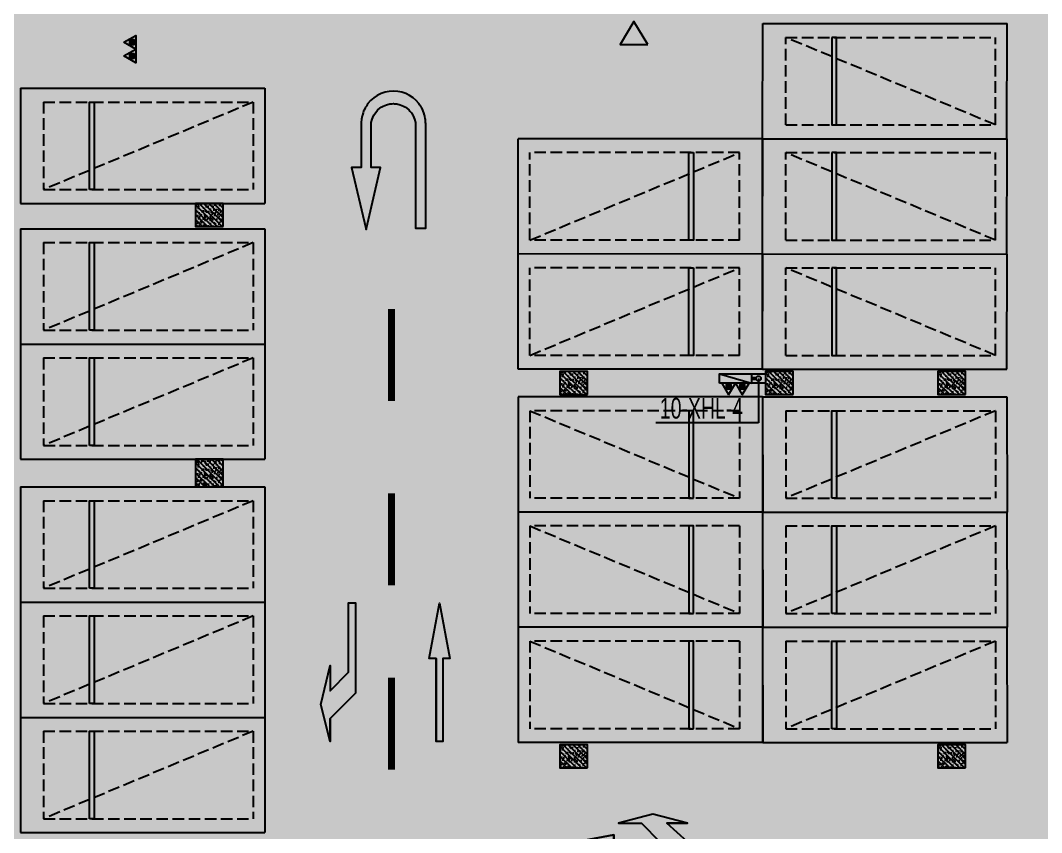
# Model space of a CAD drawing. Extents: x -1338203 to 1886333, y -530034 to 1031844.
# Drawn here: x 744757 to 766907, y -368204 to -350583 of the extents above; entities that cross this region are included whole.
import ezdxf

# ---------------------------------------------------------------- set-up
doc = ezdxf.new("R2010")
doc.units = 0
doc.header["$LTSCALE"] = 1000
doc.header["$MEASUREMENT"] = 0
doc.linetypes.add('A-001-平面B2$0$__DASH', pattern=[0.35, 0.25, -0.1])
for name, color, linetype in [('A-FIRE', 7, 'Continuous'), ('p-a-regular', 5, 'Continuous'), ('S001地下二墙柱$0$S001地下二墙柱$0$0S-CC-LINE', 52, 'Continuous'), ('S001地下二墙柱$0$S001地下二墙柱$0$0S-CW-HATCH', 251, 'Continuous'), ('S001地下二墙柱$0$S001地下二墙柱$0$0S-CW-HATCH-UP', 251, 'Continuous'), ('中心线', 42, 'Continuous'), ('地面指向箭头', 7, 'Continuous'), ('负二层消火栓$0$负二层消火栓$0$0P-ACC-FH', 7, 'Continuous'), ('负二层消火栓$0$负二层消火栓$0$0P-DIM-FH', 3, 'Continuous'), ('负二层消火栓$0$负二层消火栓$0$0P-PIPE-FH', 1, 'Continuous'), ('负二层消火栓$0$负二层消火栓$0$0P-VPIPE-FH', 1, 'Continuous'), ('负二层消火栓$0$负二层消火栓$1$0P-EQUIP-FH', 7, 'Continuous')]:
    doc.layers.add(name, color=color, linetype=linetype)
doc.layers.add('p-a-regular-deadend', color=6, linetype='Continuous', true_color=0xff00ff)
doc.layers.add('p-a-regular-narrow', color=7, linetype='Continuous', true_color=0x9600ff)
doc.layers.add('p-h-walkable', color=7, linetype='Continuous', lineweight=70, true_color=0xf0f0f0)
doc.styles.add('负二层消火栓$0$负二层消火栓$0$AAD-S', font='aad-s.shx', dxfattribs={"width": 0.7, "bigfont": 'aad-hztxt.shx'})

# ---------------------------------------------------------------- blocks, each defined once
blk = doc.blocks.new('负二层消火栓$0$负二层消火栓$1$$TwtSys$00000546')
h = blk.add_hatch()
h.set_pattern_fill('ANSI31', color=256, scale=200, style=0)
h.set_pattern_definition([(45, (-38543.802, -6670.83), (-17.67767, 17.67767), [])])
h.paths.add_polyline_path([(-65, 174), (65, 174), (65, 44), (-65, 44)])
for points in [[(0, 344), (-198, 0), (198, 0)], [(-65, 174), (65, 174), (65, 44), (-65, 44)]]:
    blk.add_lwpolyline(points, close=True)
blk = doc.blocks.new('负二层消火栓$0$负二层消火栓$0$$TwtSys$00000434')
for p, q in [((-0.5, 0.5), (-0.5, -0.5)), ((-0.5, -0.5), (0.5, 0.5)), ((0.5, 0.5), (-0.5, 0.5)), ((0.5, -0.5), (0.5, 0.5)), ((-0.5, -0.5), (0.5, -0.5))]:
    blk.add_line(p, q)
blk.add_solid([(0.5, -0.5), (0.5, 0.5), (-0.5, -0.5)])
blk = doc.blocks.new('负二层消火栓')
at = {"layer": '负二层消火栓$0$负二层消火栓$0$0P-ACC-FH'}
blk.add_lwpolyline([(-6448, -194840), (-6448, -194640), (-5449, -194640), (-5449, -194840)], close=True, dxfattribs=at)
at = {"layer": '负二层消火栓$0$负二层消火栓$0$0P-DIM-FH'}
for p, q in [((-5598, -194740), (-5598, -195701)), ((-5598, -195701), (-7828, -195701))]:
    blk.add_line(p, q, dxfattribs=at)
at = {"layer": '负二层消火栓$0$负二层消火栓$0$0P-PIPE-FH', "linetype": 'Continuous', "const_width": 82.5}
blk.add_lwpolyline([(-5651, -194740), (-5748, -194740)], dxfattribs=at)
at = {"layer": '负二层消火栓$0$负二层消火栓$0$0P-VPIPE-FH', "linetype": 'Continuous'}
blk.add_circle((-5598, -194740), 52.5, dxfattribs=at)
at = {"layer": '负二层消火栓$0$负二层消火栓$0$0P-ACC-FH', "xscale": -700, "yscale": 200, "zscale": 700, "rotation": 180}
blk.add_blockref('负二层消火栓$0$负二层消火栓$0$$TwtSys$00000434', (-6098, -194740), dxfattribs=at)
at = {"layer": '负二层消火栓$0$负二层消火栓$1$0P-EQUIP-FH', "yscale": 0.75, "zscale": 0.75}
for p, xscale, rotation in [((-19109, -187444), -0.75, 90.00000000001239), ((-19109, -187742), -0.75, 90.00000000001239), ((-6247, -194840, 800), 0.75, 180), ((-5950, -194840, 800), 0.75, 180)]:
    blk.add_blockref('负二层消火栓$0$负二层消火栓$1$$TwtSys$00000546', p, dxfattribs=dict(at, xscale=xscale, rotation=rotation))
at = {"layer": '负二层消火栓$0$负二层消火栓$0$0P-DIM-FH', "color": 7, "style": '负二层消火栓$0$负二层消火栓$0$AAD-S', "width": 0.7}
blk.add_text('10-XHL-4', height=450, dxfattribs=at).set_placement((-7738, -195611))
blk = doc.blocks.new('直行右转或左转')
at = {"layer": '地面指向箭头'}
blk.add_hatch(color=251, dxfattribs=at).paths.add_polyline_path([(3219528, 2452519), (3218327, 2452294), (3218327, 2452444), (3217325, 2452444), (3217726, 2452044), (3218227, 2452044), (3217476, 2451843), (3216725, 2452044), (3217175, 2452044), (3216725, 2452444), (3216524, 2452444), (3216524, 2452594), (3218327, 2452594), (3218327, 2452745)])
at = {"layer": '地面指向箭头', "color": 251}
blk.add_lwpolyline([(3216725, 2452044), (3217175, 2452044), (3216725, 2452044), (3217476, 2451843), (3218227, 2452044), (3217726, 2452044), (3217325, 2452444), (3218327, 2452444), (3218327, 2452294), (3219528, 2452519), (3218327, 2452745), (3218327, 2452594), (3216524, 2452594), (3216524, 2452444), (3216725, 2452444), (3217175, 2452044)], dxfattribs=at)
blk = doc.blocks.new('RTRTRT5')
at = {"layer": '地面指向箭头', "linetype": 'Continuous', "xscale": -1, "rotation": 270}
blk.add_blockref('直行右转或左转', (-1798715, -3451125, 0), dxfattribs=at)
at = {"layer": '地面指向箭头', "linetype": 'Continuous', "rotation": 89.99999999999999}
blk.add_blockref('直行右转或左转', (3106324, -3451125, 0), dxfattribs=at)
blk = doc.blocks.new('JTDT')
at = {"layer": 'A-FIRE'}
h = blk.add_hatch(color=251, dxfattribs=at)
h.dxf.hatch_style = 1
h.paths.add_polyline_path([(189165, 82916), (189162, 82988), (189159, 82988), (189147, 83060), (189144, 83075), (189126, 83123), (189114, 83162), (189105, 83180), (189081, 83230), (189072, 83245), (189057, 83269), (189036, 83299), (189024, 83317), (189021, 83320), (189021, 83323), (188961, 83389), (188893, 83449), (188818, 83500), (188734, 83542), (188650, 83571), (188561, 83586), (188468, 83592), (188378, 83586), (188288, 83571), (188202, 83542), (188118, 83500), (188043, 83449), (187974, 83389), (187915, 83323), (187915, 83320), (187912, 83317), (187900, 83299), (187882, 83269), (187864, 83245), (187858, 83230), (187831, 83180), (187822, 83162), (187810, 83123), (187795, 83075), (187789, 83060), (187777, 82988), (187771, 82916), (187771, 82895), (187771, 82839), (187771, 81938), (187559, 81938), (187559, 81935), (187867, 80625), (187876, 80592), (187882, 80625), (188190, 81935), (187983, 81935), (187983, 81938), (187983, 82839), (187986, 82895), (187989, 82916), (188007, 82988), (188037, 83060), (188046, 83075), (188076, 83123), (188109, 83162), (188124, 83180), (188184, 83230), (188205, 83245), (188247, 83269), (188318, 83299), (188390, 83317), (188441, 83320), (188468, 83323), (188492, 83320), (188543, 83317), (188615, 83299), (188686, 83269), (188728, 83245), (188749, 83230), (188809, 83180), (188824, 83162), (188857, 83123), (188887, 83075), (188896, 83060), (188926, 82988), (188944, 82916), (188947, 82895), (188949, 82839), (188949, 80625), (189168, 80625), (189168, 82839), (189168, 82895)])
at = {"layer": '地面指向箭头', "color": 251, "linetype": 'Continuous'}
blk.add_lwpolyline([(189165, 82916), (189162, 82988), (189159, 82988), (189147, 83060), (189144, 83075), (189126, 83123), (189114, 83162), (189105, 83180), (189081, 83230), (189072, 83245), (189057, 83269), (189036, 83299), (189024, 83317), (189021, 83320), (189021, 83323), (188961, 83389), (188893, 83449), (188818, 83500), (188734, 83542), (188650, 83571), (188561, 83586), (188468, 83592), (188378, 83586), (188288, 83571), (188202, 83542), (188118, 83500), (188043, 83449), (187974, 83389), (187915, 83323), (187915, 83320), (187912, 83317), (187900, 83299), (187882, 83269), (187864, 83245), (187858, 83230), (187831, 83180), (187822, 83162), (187810, 83123), (187795, 83075), (187789, 83060), (187777, 82988), (187771, 82916), (187771, 82895), (187771, 82839), (187771, 81938), (187559, 81938), (187559, 81935), (187867, 80625), (187876, 80592), (187882, 80625), (188190, 81935), (187983, 81935), (187983, 81938), (187983, 82839), (187986, 82895), (187989, 82916), (188007, 82988), (188037, 83060), (188046, 83075), (188076, 83123), (188109, 83162), (188124, 83180), (188184, 83230), (188205, 83245), (188247, 83269), (188318, 83299), (188390, 83317), (188441, 83320), (188468, 83323), (188492, 83320), (188543, 83317), (188615, 83299), (188686, 83269), (188728, 83245), (188749, 83230), (188809, 83180), (188824, 83162), (188857, 83123), (188887, 83075), (188896, 83060), (188926, 82988), (188944, 82916), (188947, 82895), (188949, 82839), (188949, 80625), (189168, 80625), (189168, 82839), (189168, 82895), (189165, 82916)], dxfattribs=at)
blk = doc.blocks.new('左转或右转')
at = {"layer": '地面指向箭头'}
blk.add_hatch(color=251, dxfattribs=at).paths.add_polyline_path([(3221046, 2451667), (3221247, 2450864), (3221247, 2451366), (3221799, 2451918), (3221799, 2453874), (3221648, 2453874), (3221648, 2452369), (3221247, 2451968), (3221247, 2452519)])
at = {"layer": '地面指向箭头', "color": 251}
blk.add_lwpolyline([(3221247, 2450864), (3221046, 2451667), (3221247, 2452519), (3221247, 2451968), (3221648, 2452369), (3221648, 2453874), (3221799, 2453874), (3221799, 2451918), (3221247, 2451366), (3221247, 2450864), (3221247, 2451366)], dxfattribs=at)
blk = doc.blocks.new('直行')
at = {"layer": '地面指向箭头'}
blk.add_hatch(color=251, dxfattribs=at).paths.add_polyline_path([(-29241, 4059962), (-29466, 4058762), (-29316, 4058762), (-29316, 4056961), (-29166, 4056961), (-29166, 4058762), (-29016, 4058762)])
at = {"layer": '地面指向箭头', "color": 251}
blk.add_lwpolyline([(-29316, 4058762), (-29316, 4056961), (-29316, 4058762), (-29316, 4058762), (-29466, 4058762), (-29241, 4059962), (-29016, 4058762), (-29166, 4058762), (-29166, 4056961), (-29316, 4056961), (-29316, 4056961)], dxfattribs=at)
blk = doc.blocks.new('A$C3d42903c')
at = {"layer": '中心线', "color": 251, "const_width": 150}
for points in [[(340160, 172396), (340160, 170396)], [(340160, 168396), (340160, 166396)], [(340160, 164396), (340160, 162396)]]:
    blk.add_lwpolyline(points, dxfattribs=at)
at = {"layer": '地面指向箭头', "color": 251}
for name, p in [('JTDT', (151733, 93527)), ('直行', (370442, -3893949))]:
    blk.add_blockref(name, p, dxfattribs=at)
at = {"layer": '地面指向箭头', "color": 251, "linetype": 'Continuous'}
blk.add_blockref('左转或右转', (-2882419, -2287857), dxfattribs=at)
at = {"layer": '地面指向箭头', "color": 251, "rotation": 90}
blk.add_blockref('RTRTRT5', (112182, -493045, 0), dxfattribs=at)
blk = doc.blocks.new('A$Cb720460c')
at = {"layer": '地面指向箭头'}
h = blk.add_hatch(color=251, dxfattribs=at)
h.dxf.hatch_style = 1
h.paths.add_polyline_path([(345717, 178134), (345417, 178634), (345117, 178134)])
at = {"layer": '地面指向箭头', "color": 251, "flags": 128}
blk.add_lwpolyline([(345717, 178134), (345417, 178634), (345117, 178134), (345717, 178134)], dxfattribs=at)

msp = doc.modelspace()

# ---------------------------------------------------------------- hatches: boundary and pattern name
at = {"layer": 'p-h-walkable', "ltscale": 0.002}
h = msp.add_hatch(color=256, dxfattribs=at)
h.dxf.hatch_style = 1
h.paths.add_polyline_path([(728556.4, -320761.3), (728556.4, -348211.5), (746356.3, -348211.5), (750916.3, -338175), (842896.3, -338175), (843211.3, -349155), (839116.3, -349155), (839116.3, -377051.5), (864906.4, -377051.5), (864906.4, -390806.6), (875856.3, -395571.5), (875856.3, -404751.5), (834560.3, -404751.5), (839142.7, -442064.3), (869465.2, -438340.4), (871163.2, -452166.5), (873704.1, -451854.5), (877328.6, -464960.4), (761876, -479139.1), (761132.9, -468418.3), (764950.6, -465209), (763252.8, -451384.3), (799242.4, -446964.4), (793807.3, -404751.5), (750756.3, -404751.5), (751556.3, -388855), (648066.6, -388604.4), (648066.6, -380374.4), (641016.6, -380374.4), (641512.3, -365348.2), (660006.6, -364574.4), (660306.6, -340846.8), (656406.6, -340846.8), (656406.6, -336396.8), (656656.4, -340532.4), (656406.4, -332417.4), (712156.4, -332417.4), (712080.9, -320761.3)])
at = {"layer": 'S001地下二墙柱$0$S001地下二墙柱$0$0S-CW-HATCH'}
h = msp.add_hatch(color=256, dxfattribs=at)
h.dxf.hatch_style = 1
h.paths.add_polyline_path([(749156.6, -355054.4), (749156.6, -354554.4), (748556.6, -354554.4), (748556.6, -355054.4)])
h = msp.add_hatch(color=256, dxfattribs=at)
h.dxf.hatch_style = 1
h.paths.add_polyline_path([(757056.5, -358700.9), (757056.5, -358200.9), (756456.5, -358200.9), (756456.5, -358700.9)])
h = msp.add_hatch(color=256, dxfattribs=at)
h.dxf.hatch_style = 1
h.paths.add_polyline_path([(761516.6, -358700.9), (761516.6, -358200.9), (760916.6, -358200.9), (760916.6, -358700.9)])
h = msp.add_hatch(color=256, dxfattribs=at)
h.dxf.hatch_style = 1
h.paths.add_polyline_path([(765256.5, -358700.9), (765256.5, -358200.9), (764656.5, -358200.9), (764656.5, -358700.9)])
h = msp.add_hatch(color=256, dxfattribs=at)
h.dxf.hatch_style = 1
h.paths.add_polyline_path([(749156.6, -360704.4), (749156.6, -360104.4), (748556.6, -360104.4), (748556.6, -360704.4)])
h = msp.add_hatch(color=256, dxfattribs=at)
h.dxf.hatch_style = 1
h.paths.add_polyline_path([(757056.5, -366800.9), (757056.5, -366300.9), (756456.5, -366300.9), (756456.5, -366800.9)])
h = msp.add_hatch(color=256, dxfattribs=at)
h.dxf.hatch_style = 1
h.paths.add_polyline_path([(765256.5, -366800.9), (765256.5, -366300.9), (764656.5, -366300.9), (764656.5, -366800.9)])
at = {"layer": 'S001地下二墙柱$0$S001地下二墙柱$0$0S-CW-HATCH-UP'}
h = msp.add_hatch(dxfattribs=at)
h.set_pattern_fill('钢筋混凝土', color=256, scale=30, angle=-90)
h.set_pattern_definition([(315, (758108.33, -387365.15), (53.03301, 53.03301), []), (320, (758108.33, -387365.15), (-18.8256, -215.1781), [22.5, -247.5]), (265, (758108.33, -387365.15), (225.6576, 41.6254), [18, -198]), (10.4514, (758106.76, -387383.08), (206.8319, -173.5528), [19.122, -210.3426]), (316.1842, (758168.33, -387365.15), (-49.6557, -320.1723), [33.75, -371.25]), (6.6356, (758164.2, -387391.83), (292.2354, -280.3988), [28.683, -315.514]), (261.1842, (758168.33, -387365.15), (292.2356, -280.3986), [27, -297]), (291, (758153.33, -387395.15), (-120.7857, -179.0721), [22.5, -247.5]), (236, (758153.33, -387395.15), (217.545, -72.9946), [18, -198]), (341.4514, (758143.27, -387410.07), (96.7591, -252.0668), [19.122, -210.3426]), (307.5, (758108.33, -387365.15), (99.86816, -3.64796), [0, -195.6, 0, -201, 0, -198.75]), (277.5, (758108.33, -387365.15), (118.3235, -78.92086), [0, -114.6, 0, -191.1, 0, -75.75]), (237.5, (758108.33, -387298.25), (-6.76646, -160.14673), [0, -75, 0, -234, 0, -310.5]), (227.5, (758108.33, -387268.25), (30.0315, -174.95585), [0, -97.5, 0, -155.4, 0, -220.5])])
h.paths.add_polyline_path([(749156.6, -355054.4), (749156.6, -354554.4), (748556.6, -354554.4), (748556.6, -355054.4)])
h = msp.add_hatch(dxfattribs=at)
h.set_pattern_fill('钢筋混凝土', color=256, scale=30, angle=-90)
h.set_pattern_definition([(315, (766008.21, -391011.66), (53.03301, 53.03301), []), (320, (766008.21, -391011.66), (-18.8256, -215.1781), [22.5, -247.5]), (265, (766008.21, -391011.66), (225.6576, 41.6254), [18, -198]), (10.4514, (766006.64, -391029.6), (206.8319, -173.5528), [19.122, -210.3426]), (316.1842, (766068.2, -391011.66), (-49.6557, -320.1723), [33.75, -371.25]), (6.6356, (766064.07, -391038.34), (292.2354, -280.3988), [28.683, -315.514]), (261.1842, (766068.2, -391011.66), (292.2356, -280.3986), [27, -297]), (291, (766053.21, -391041.66), (-120.7857, -179.0721), [22.5, -247.5]), (236, (766053.21, -391041.66), (217.545, -72.9946), [18, -198]), (341.4514, (766043.15, -391056.58), (96.7591, -252.0668), [19.122, -210.3426]), (307.5, (766008.21, -391011.66), (99.86816, -3.64796), [0, -195.6, 0, -201, 0, -198.75]), (277.5, (766008.21, -391011.66), (118.3235, -78.92086), [0, -114.6, 0, -191.1, 0, -75.75]), (237.5, (766008.21, -390944.76), (-6.76646, -160.14673), [0, -75, 0, -234, 0, -310.5]), (227.5, (766008.21, -390914.76), (30.0315, -174.95585), [0, -97.5, 0, -155.4, 0, -220.5])])
h.paths.add_polyline_path([(757056.5, -358700.9), (757056.5, -358200.9), (756456.5, -358200.9), (756456.5, -358700.9)])
h = msp.add_hatch(dxfattribs=at)
h.set_pattern_fill('钢筋混凝土', color=256, scale=30, angle=-90)
h.set_pattern_definition([(315, (770468.33, -391011.66), (53.03301, 53.03301), []), (320, (770468.33, -391011.66), (-18.8256, -215.1781), [22.5, -247.5]), (265, (770468.33, -391011.66), (225.6576, 41.6254), [18, -198]), (10.4514, (770466.76, -391029.6), (206.8319, -173.5528), [19.122, -210.3426]), (316.1842, (770528.33, -391011.66), (-49.6557, -320.1723), [33.75, -371.25]), (6.6356, (770524.2, -391038.34), (292.2354, -280.3988), [28.683, -315.514]), (261.1842, (770528.33, -391011.66), (292.2356, -280.3986), [27, -297]), (291, (770513.33, -391041.66), (-120.7857, -179.0721), [22.5, -247.5]), (236, (770513.33, -391041.66), (217.545, -72.9946), [18, -198]), (341.4514, (770503.26, -391056.58), (96.7591, -252.0668), [19.122, -210.3426]), (307.5, (770468.33, -391011.66), (99.86816, -3.64796), [0, -195.6, 0, -201, 0, -198.75]), (277.5, (770468.33, -391011.66), (118.3235, -78.92086), [0, -114.6, 0, -191.1, 0, -75.75]), (237.5, (770468.33, -390944.76), (-6.76646, -160.14673), [0, -75, 0, -234, 0, -310.5]), (227.5, (770468.33, -390914.76), (30.0315, -174.95585), [0, -97.5, 0, -155.4, 0, -220.5])])
h.paths.add_polyline_path([(761516.6, -358700.9), (761516.6, -358200.9), (760916.6, -358200.9), (760916.6, -358700.9)])
h = msp.add_hatch(dxfattribs=at)
h.set_pattern_fill('钢筋混凝土', color=256, scale=30, angle=-90)
h.set_pattern_definition([(315, (774208.21, -391011.66), (53.03301, 53.03301), []), (320, (774208.21, -391011.66), (-18.8256, -215.1781), [22.5, -247.5]), (265, (774208.21, -391011.66), (225.6576, 41.6254), [18, -198]), (10.4514, (774206.64, -391029.6), (206.8319, -173.5528), [19.122, -210.3426]), (316.1842, (774268.2, -391011.66), (-49.6557, -320.1723), [33.75, -371.25]), (6.6356, (774264.07, -391038.34), (292.2354, -280.3988), [28.683, -315.514]), (261.1842, (774268.2, -391011.66), (292.2356, -280.3986), [27, -297]), (291, (774253.21, -391041.66), (-120.7857, -179.0721), [22.5, -247.5]), (236, (774253.21, -391041.66), (217.545, -72.9946), [18, -198]), (341.4514, (774243.15, -391056.58), (96.7591, -252.0668), [19.122, -210.3426]), (307.5, (774208.21, -391011.66), (99.86816, -3.64796), [0, -195.6, 0, -201, 0, -198.75]), (277.5, (774208.21, -391011.66), (118.3235, -78.92086), [0, -114.6, 0, -191.1, 0, -75.75]), (237.5, (774208.21, -390944.76), (-6.76646, -160.14673), [0, -75, 0, -234, 0, -310.5]), (227.5, (774208.21, -390914.76), (30.0315, -174.95585), [0, -97.5, 0, -155.4, 0, -220.5])])
h.paths.add_polyline_path([(765256.5, -358700.9), (765256.5, -358200.9), (764656.5, -358200.9), (764656.5, -358700.9)])
h = msp.add_hatch(dxfattribs=at)
h.set_pattern_fill('钢筋混凝土', color=256, scale=30, angle=-90)
h.set_pattern_definition([(315, (758108.33, -392965.15), (53.03301, 53.03301), []), (320, (758108.33, -392965.15), (-18.8256, -215.1781), [22.5, -247.5]), (265, (758108.33, -392965.15), (225.6576, 41.6254), [18, -198]), (10.4514, (758106.76, -392983.08), (206.8319, -173.5528), [19.122, -210.3426]), (316.1842, (758168.33, -392965.15), (-49.6557, -320.1723), [33.75, -371.25]), (6.6356, (758164.2, -392991.83), (292.2354, -280.3988), [28.683, -315.514]), (261.1842, (758168.33, -392965.15), (292.2356, -280.3986), [27, -297]), (291, (758153.33, -392995.15), (-120.7857, -179.0721), [22.5, -247.5]), (236, (758153.33, -392995.15), (217.545, -72.9946), [18, -198]), (341.4514, (758143.27, -393010.07), (96.7591, -252.0668), [19.122, -210.3426]), (307.5, (758108.33, -392965.15), (99.86816, -3.64796), [0, -195.6, 0, -201, 0, -198.75]), (277.5, (758108.33, -392965.15), (118.3235, -78.92086), [0, -114.6, 0, -191.1, 0, -75.75]), (237.5, (758108.33, -392898.25), (-6.76646, -160.14673), [0, -75, 0, -234, 0, -310.5]), (227.5, (758108.33, -392868.25), (30.0315, -174.95585), [0, -97.5, 0, -155.4, 0, -220.5])])
h.paths.add_polyline_path([(749156.6, -360704.4), (749156.6, -360104.4), (748556.6, -360104.4), (748556.6, -360704.4)])
h = msp.add_hatch(dxfattribs=at)
h.set_pattern_fill('钢筋混凝土', color=256, scale=30, angle=-90)
h.set_pattern_definition([(315, (766008.21, -399111.66), (53.03301, 53.03301), []), (320, (766008.21, -399111.66), (-18.8256, -215.1781), [22.5, -247.5]), (265, (766008.21, -399111.66), (225.6576, 41.6254), [18, -198]), (10.4514, (766006.64, -399129.6), (206.8319, -173.5528), [19.122, -210.3426]), (316.1842, (766068.2, -399111.66), (-49.6557, -320.1723), [33.75, -371.25]), (6.6356, (766064.07, -399138.34), (292.2354, -280.3988), [28.683, -315.514]), (261.1842, (766068.2, -399111.66), (292.2356, -280.3986), [27, -297]), (291, (766053.21, -399141.66), (-120.7857, -179.0721), [22.5, -247.5]), (236, (766053.21, -399141.66), (217.545, -72.9946), [18, -198]), (341.4514, (766043.15, -399156.58), (96.7591, -252.0668), [19.122, -210.3426]), (307.5, (766008.21, -399111.66), (99.86816, -3.64796), [0, -195.6, 0, -201, 0, -198.75]), (277.5, (766008.21, -399111.66), (118.3235, -78.92086), [0, -114.6, 0, -191.1, 0, -75.75]), (237.5, (766008.21, -399044.76), (-6.76646, -160.14673), [0, -75, 0, -234, 0, -310.5]), (227.5, (766008.21, -399014.76), (30.0315, -174.95585), [0, -97.5, 0, -155.4, 0, -220.5])])
h.paths.add_polyline_path([(757056.5, -366800.9), (757056.5, -366300.9), (756456.5, -366300.9), (756456.5, -366800.9)])
h = msp.add_hatch(dxfattribs=at)
h.set_pattern_fill('钢筋混凝土', color=256, scale=30, angle=-90)
h.set_pattern_definition([(315, (774208.21, -399111.66), (53.03301, 53.03301), []), (320, (774208.21, -399111.66), (-18.8256, -215.1781), [22.5, -247.5]), (265, (774208.21, -399111.66), (225.6576, 41.6254), [18, -198]), (10.4514, (774206.64, -399129.6), (206.8319, -173.5528), [19.122, -210.3426]), (316.1842, (774268.2, -399111.66), (-49.6557, -320.1723), [33.75, -371.25]), (6.6356, (774264.07, -399138.34), (292.2354, -280.3988), [28.683, -315.514]), (261.1842, (774268.2, -399111.66), (292.2356, -280.3986), [27, -297]), (291, (774253.21, -399141.66), (-120.7857, -179.0721), [22.5, -247.5]), (236, (774253.21, -399141.66), (217.545, -72.9946), [18, -198]), (341.4514, (774243.15, -399156.58), (96.7591, -252.0668), [19.122, -210.3426]), (307.5, (774208.21, -399111.66), (99.86816, -3.64796), [0, -195.6, 0, -201, 0, -198.75]), (277.5, (774208.21, -399111.66), (118.3235, -78.92086), [0, -114.6, 0, -191.1, 0, -75.75]), (237.5, (774208.21, -399044.76), (-6.76646, -160.14673), [0, -75, 0, -234, 0, -310.5]), (227.5, (774208.21, -399014.76), (30.0315, -174.95585), [0, -97.5, 0, -155.4, 0, -220.5])])
h.paths.add_polyline_path([(765256.5, -366800.9), (765256.5, -366300.9), (764656.5, -366300.9), (764656.5, -366800.9)])

# ---------------------------------------------------------------- linework, layer by layer
for p, q in [((760856.6, -353150.4), (760856.8, -350650.4)), ((760856.8, -350650.4), (766156.8, -350650.9)), ((766156.6, -353150.9), (766156.8, -350650.9)), ((744756.6, -352054.4), (750056.6, -352053.9)), ((744756.6, -352054.4), (744756.8, -354554.4)), ((750056.6, -352053.9), (750056.8, -354553.9)), ((760856.4, -353150.4), (755556.4, -353150.9)), ((755556.6, -355650.9), (755556.4, -353150.9)), ((760856.6, -355650.4), (760856.4, -353150.4)), ((760856.6, -355650.4), (760856.8, -353150.4)), ((760856.6, -353150.4), (766156.6, -353150.9)), ((760856.8, -353150.4), (766156.8, -353150.9)), ((766156.6, -355650.9), (766156.8, -353150.9)), ((744756.8, -354554.4), (750056.8, -354553.9)), ((744756.6, -355104.4), (750056.6, -355103.9)), ((744756.6, -355104.4), (744756.8, -357604.4)), ((750056.6, -355103.9), (750056.8, -357603.9)), ((760856.4, -355650.4), (755556.4, -355650.9)), ((755556.6, -358150.9), (755556.4, -355650.9)), ((760856.6, -355650.4), (755556.6, -355650.9)), ((760856.6, -358150.4), (760856.4, -355650.4)), ((760856.6, -358150.4), (760856.8, -355650.4)), ((760856.6, -355650.4), (766156.6, -355650.9)), ((760856.8, -355650.4), (766156.8, -355650.9)), ((766156.6, -358150.9), (766156.8, -355650.9)), ((744756.6, -357604.4), (750056.6, -357603.9)), ((744756.6, -357604.4), (744756.8, -360104.4)), ((744756.8, -357604.4), (750056.8, -357603.9)), ((750056.6, -357603.9), (750056.8, -360103.9)), ((760856.6, -358150.4), (755556.6, -358150.9)), ((760856.6, -358150.4), (766156.6, -358150.9)), ((755556.6, -358750.4), (755556.4, -361250.4)), ((760856.6, -358750.9), (755556.6, -358750.4)), ((760856.6, -358750.9), (760856.4, -361250.9)), ((760856.6, -358750.9), (766156.6, -358750.4)), ((760856.6, -358750.9), (760856.8, -361250.9)), ((766156.6, -358750.4), (766156.8, -361250.4)), ((744756.8, -360104.4), (750056.8, -360103.9)), ((744756.6, -360704.4), (750056.6, -360703.9)), ((744756.6, -360704.4), (744756.8, -363204.4)), ((750056.6, -360703.9), (750056.8, -363203.9)), ((760856.4, -361250.9), (755556.4, -361250.4)), ((755556.6, -361250.4), (755556.4, -363750.4)), ((760856.6, -361250.9), (755556.6, -361250.4)), ((760856.6, -361250.9), (760856.4, -363750.9)), ((760856.6, -361250.9), (766156.6, -361250.4)), ((760856.6, -361250.9), (760856.8, -363750.9)), ((760856.8, -361250.9), (766156.8, -361250.4)), ((766156.6, -361250.4), (766156.8, -363750.4)), ((744756.6, -363204.4), (750056.6, -363203.9)), ((744756.6, -363204.4), (744756.8, -365704.4)), ((744756.8, -363204.4), (750056.8, -363203.9)), ((750056.6, -363203.9), (750056.8, -365703.9)), ((760856.4, -363750.9), (755556.4, -363750.4)), ((755556.6, -363750.4), (755556.4, -366250.4)), ((760856.6, -363750.9), (755556.6, -363750.4)), ((760856.6, -363750.9), (760856.4, -366250.9)), ((760856.6, -363750.9), (766156.6, -363750.4)), ((760856.6, -363750.9), (760856.8, -366250.9)), ((760856.8, -363750.9), (766156.8, -363750.4)), ((766156.6, -363750.4), (766156.8, -366250.4)), ((744756.6, -365704.4), (750056.6, -365703.9)), ((744756.6, -365704.4), (744756.8, -368204.4)), ((744756.8, -365704.4), (750056.8, -365703.9)), ((750056.6, -365703.9), (750056.8, -368203.9)), ((760856.4, -366250.9), (755556.4, -366250.4)), ((760856.8, -366250.9), (766156.8, -366250.4)), ((744756.8, -368204.4), (750056.8, -368203.9))]:
    msp.add_line(p, q)
at = {"linetype": 'A-001-平面B2$0$__DASH'}
for p, q in [((761356.6, -352850.4), (761356.8, -350950.4)), ((761356.8, -350950.4), (765906.8, -350950.8)), ((765906.6, -352850.8), (765906.8, -350950.8)), ((745256.6, -352354.3), (749806.6, -352353.9)), ((745256.6, -352354.3), (745256.8, -354254.3)), ((749806.6, -352353.9), (749806.8, -354253.9)), ((761356.6, -352850.4), (765906.6, -352850.8)), ((760356.4, -353450.4), (755806.4, -353450.8)), ((755806.6, -355350.8), (755806.4, -353450.8)), ((760356.6, -355350.4), (760356.4, -353450.4)), ((761356.6, -355350.4), (761356.8, -353450.4)), ((761356.8, -353450.4), (765906.8, -353450.8)), ((765906.6, -355350.8), (765906.8, -353450.8)), ((745256.8, -354254.3), (749806.8, -354253.9)), ((745256.6, -355404.3), (749806.6, -355403.9)), ((745256.6, -355404.3), (745256.8, -357304.3)), ((749806.6, -355403.9), (749806.8, -357303.9)), ((760356.6, -355350.4), (755806.6, -355350.8)), ((761356.6, -355350.4), (765906.6, -355350.8)), ((760356.4, -355950.4), (755806.4, -355950.8)), ((760356.6, -357850.4), (760356.4, -355950.4)), ((761356.6, -357850.4), (761356.8, -355950.4)), ((761356.8, -355950.4), (765906.8, -355950.8)), ((755806.6, -357850.8), (755806.4, -355950.8)), ((765906.6, -357850.8), (765906.8, -355950.8)), ((745256.8, -357304.3), (749806.8, -357303.9)), ((745256.6, -357904.3), (749806.6, -357903.9)), ((745256.6, -357904.3), (745256.8, -359804.3)), ((749806.6, -357903.9), (749806.8, -359803.9)), ((760356.6, -357850.4), (755806.6, -357850.8)), ((761356.6, -357850.4), (765906.6, -357850.8)), ((755806.6, -359050.4), (755806.4, -360950.4)), ((760356.6, -359050.8), (755806.6, -359050.4)), ((760356.6, -359050.8), (760356.4, -360950.8)), ((761356.6, -359050.8), (765906.6, -359050.4)), ((761356.6, -359050.8), (761356.8, -360950.8)), ((765906.6, -359050.4), (765906.8, -360950.4)), ((745256.8, -359804.3), (749806.8, -359803.9)), ((745256.6, -361004.3), (749806.6, -361003.9)), ((745256.6, -361004.3), (745256.8, -362904.3)), ((749806.6, -361003.9), (749806.8, -362903.9)), ((760356.4, -360950.8), (755806.4, -360950.4)), ((761356.8, -360950.8), (765906.8, -360950.4)), ((755806.6, -361550.4), (755806.4, -363450.4)), ((760356.6, -361550.8), (755806.6, -361550.4)), ((760356.6, -361550.8), (760356.4, -363450.8)), ((761356.6, -361550.8), (765906.6, -361550.4)), ((761356.6, -361550.8), (761356.8, -363450.8)), ((765906.6, -361550.4), (765906.8, -363450.4)), ((745256.8, -362904.3), (749806.8, -362903.9)), ((760356.4, -363450.8), (755806.4, -363450.4)), ((761356.8, -363450.8), (765906.8, -363450.4)), ((745256.6, -363504.3), (749806.6, -363503.9)), ((745256.6, -363504.3), (745256.8, -365404.3)), ((749806.6, -363503.9), (749806.8, -365403.9)), ((755806.6, -364050.4), (755806.4, -365950.4)), ((760356.6, -364050.8), (755806.6, -364050.4)), ((760356.6, -364050.8), (760356.4, -365950.8)), ((761356.6, -364050.8), (765906.6, -364050.4)), ((761356.6, -364050.8), (761356.8, -365950.8)), ((765906.6, -364050.4), (765906.8, -365950.4)), ((745256.8, -365404.3), (749806.8, -365403.9)), ((745256.6, -366004.3), (749806.6, -366003.9)), ((745256.6, -366004.3), (745256.8, -367904.3)), ((749806.6, -366003.9), (749806.8, -367903.9)), ((760356.4, -365950.8), (755806.4, -365950.4)), ((761356.8, -365950.8), (765906.8, -365950.4)), ((745256.8, -367904.3), (749806.8, -367903.9))]:
    msp.add_line(p, q, dxfattribs=at)
for points in [[(765906.6, -352850.8), (761356.8, -350950.4)], [(749806.6, -352353.9), (745256.8, -354254.3)], [(755806.6, -355350.8), (760356.4, -353450.4)], [(765906.6, -355350.8), (761356.8, -353450.4)], [(749806.6, -355403.9), (745256.8, -357304.3)], [(755806.6, -357850.8), (760356.4, -355950.4)], [(765906.6, -357850.8), (761356.8, -355950.4)], [(749806.6, -357903.9), (745256.8, -359804.3)], [(755806.6, -359050.4), (760356.4, -360950.8)], [(765906.6, -359050.4), (761356.8, -360950.8)], [(749806.6, -361003.9), (745256.8, -362904.3)], [(755806.6, -361550.4), (760356.4, -363450.8)], [(765906.6, -361550.4), (761356.8, -363450.8)], [(749806.6, -363503.9), (745256.8, -365404.3)], [(755806.6, -364050.4), (760356.4, -365950.8)], [(765906.6, -364050.4), (761356.8, -365950.8)], [(749806.6, -366003.9), (745256.8, -367904.3)]]:
    msp.add_lwpolyline(points, dxfattribs=at)
for points in [[(762356.8, -350950.5), (762356.6, -352850.5), (762456.6, -352850.5), (762456.8, -350950.5)], [(746256.8, -354254.2), (746256.6, -352354.2), (746356.6, -352354.2), (746356.8, -354254.2)], [(759356.4, -353450.5), (759356.6, -355350.5), (759256.6, -355350.5), (759256.4, -353450.5)], [(762356.8, -353450.5), (762356.6, -355350.5), (762456.6, -355350.5), (762456.8, -353450.5)], [(746256.8, -357304.2), (746256.6, -355404.2), (746356.6, -355404.2), (746356.8, -357304.2)], [(759356.4, -355950.5), (759356.6, -357850.5), (759256.6, -357850.5), (759256.4, -355950.5)], [(762356.8, -355950.5), (762356.6, -357850.5), (762456.6, -357850.5), (762456.8, -355950.5)], [(746256.8, -359804.2), (746256.6, -357904.2), (746356.6, -357904.2), (746356.8, -359804.2)], [(759356.4, -360950.8), (759356.6, -359050.8), (759256.6, -359050.7), (759256.4, -360950.7)], [(762356.8, -360950.8), (762356.6, -359050.8), (762456.6, -359050.7), (762456.8, -360950.7)], [(746256.8, -362904.2), (746256.6, -361004.2), (746356.6, -361004.2), (746356.8, -362904.2)], [(759356.4, -363450.8), (759356.6, -361550.8), (759256.6, -361550.7), (759256.4, -363450.7)], [(762356.8, -363450.8), (762356.6, -361550.8), (762456.6, -361550.7), (762456.8, -363450.7)], [(746256.8, -365404.2), (746256.6, -363504.2), (746356.6, -363504.2), (746356.8, -365404.2)], [(759356.4, -365950.8), (759356.6, -364050.8), (759256.6, -364050.7), (759256.4, -365950.7)], [(762356.8, -365950.8), (762356.6, -364050.8), (762456.6, -364050.7), (762456.8, -365950.7)], [(746256.8, -367904.2), (746256.6, -366004.2), (746356.6, -366004.2), (746356.8, -367904.2)]]:
    msp.add_lwpolyline(points, close=True)
at = {"layer": 'p-a-regular', "ltscale": 0.002, "const_width": 1000}
for points in [[(749806.7, -353303.9), (745256.7, -353304.3)], [(755806.5, -354400.8), (760356.5, -354400.4)], [(749806.7, -356353.9), (745256.7, -356354.3)], [(755806.5, -356900.8), (760356.5, -356900.4)], [(765906.7, -356900.8), (761356.7, -356900.4)], [(749806.7, -358853.9), (745256.7, -358854.3)], [(755806.5, -360000.4), (760356.5, -360000.8)], [(765906.7, -360000.4), (761356.7, -360000.8)], [(749806.7, -361953.9), (745256.7, -361954.3)], [(755806.5, -365000.4), (760356.5, -365000.8)], [(765906.7, -365000.4), (761356.7, -365000.8)], [(749806.7, -366953.9), (745256.7, -366954.3)]]:
    msp.add_lwpolyline(points, dxfattribs=at)
at = {"layer": 'p-a-regular-deadend', "ltscale": 0.002, "const_width": 1000}
for points in [[(765906.7, -351900.8), (761356.7, -351900.4)], [(765906.7, -354400.8), (761356.7, -354400.4)]]:
    msp.add_lwpolyline(points, dxfattribs=at)
at = {"layer": 'p-a-regular-narrow', "ltscale": 0.002, "const_width": 1000}
for points in [[(755806.5, -362500.4), (760356.5, -362500.8)], [(765906.7, -362500.4), (761356.7, -362500.8)], [(749806.7, -364453.9), (745256.7, -364454.3)]]:
    msp.add_lwpolyline(points, dxfattribs=at)
at = {"layer": 'S001地下二墙柱$0$S001地下二墙柱$0$0S-CC-LINE', "color": 1}
for points in [[(749156.6, -355054.4), (749156.6, -354554.4), (748556.6, -354554.4), (748556.6, -355054.4)], [(757056.5, -358700.9), (757056.5, -358200.9), (756456.5, -358200.9), (756456.5, -358700.9)], [(761516.6, -358700.9), (761516.6, -358200.9), (760916.6, -358200.9), (760916.6, -358700.9)], [(765256.5, -358700.9), (765256.5, -358200.9), (764656.5, -358200.9), (764656.5, -358700.9)], [(757056.5, -366800.9), (757056.5, -366300.9), (756456.5, -366300.9), (756456.5, -366800.9)], [(765256.5, -366800.9), (765256.5, -366300.9), (764656.5, -366300.9), (764656.5, -366800.9)]]:
    msp.add_lwpolyline(points, close=True, dxfattribs=at)
at = {"layer": 'S001地下二墙柱$0$S001地下二墙柱$0$0S-CC-LINE', "color": 3}
msp.add_lwpolyline([(749156.6, -360704.4), (749156.6, -360104.4), (748556.6, -360104.4), (748556.6, -360704.4)], close=True, dxfattribs=at)

# ---------------------------------------------------------------- block references
at = {"ltscale": 0.002}
for name, p in [('负二层消火栓', (766365.4, -163610.9)), ('A$C3d42903c', (412646.2, -529238.7)), ('A$Cb720460c', (412646.2, -529238.7))]:
    msp.add_blockref(name, p, dxfattribs=at)

doc.saveas('drawing.dxf')
